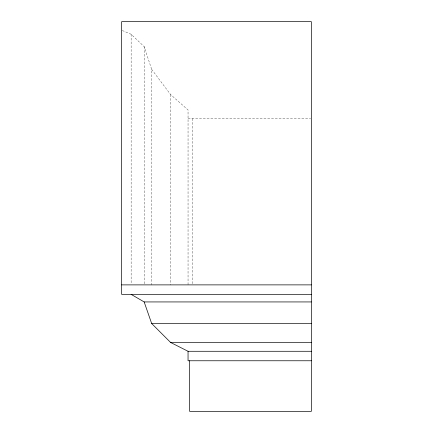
<?xml version="1.0" encoding="UTF-8"?>
<svg xmlns="http://www.w3.org/2000/svg" width="433" height="433" viewBox="0 0 433 433"><rect width="100%" height="100%" fill="white"/><g stroke="black" fill="none" stroke-linecap="round" stroke-linejoin="round"><path stroke-width="0.32" stroke-dasharray="2.17 1.62" d="M188.046 118.534L310.672 118.555M122.247 30.489L131.139 34.261L144.167 46.645L151.658 69.356L151.658 284.876M151.658 69.356L170.629 94.583L188.046 109.944L188.046 284.876M192.788 118.555L192.788 284.2M170.629 94.583L170.629 284.876M144.167 46.645L144.167 284.876M131.139 34.261L131.139 284.2"/><path stroke-width="0.65" d="M121.651 284.887L311.349 284.876M311.349 294.37L121.651 294.37L121.651 21.65L311.349 21.65L311.349 411.35L189.627 411.35L189.627 360.765M131.139 294.37L144.167 301.936L311.349 301.936M144.167 301.936L151.658 323.511L311.349 323.511M151.658 323.511L170.629 342.481L311.349 342.481M170.629 342.481L188.046 351.282L311.349 351.282M311.349 360.765L188.046 360.765L188.046 351.282"/></g></svg>
